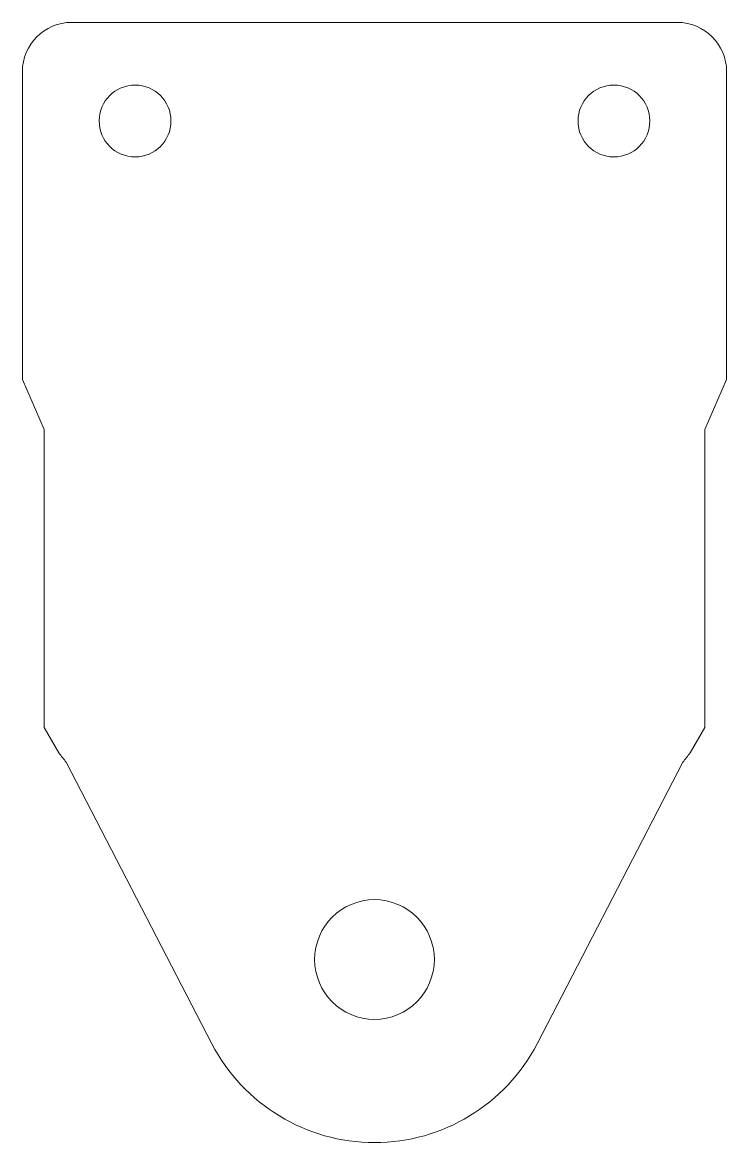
# Model space of a CAD drawing. Header units: millimetres. Extents: x 0 to 50, y -55.5 to 24.
import ezdxf

# ---------------------------------------------------------------- set-up
doc = ezdxf.new("R2010")
doc.units = ezdxf.units.MM
doc.layers.add('1', color=7, linetype='Continuous', true_color=0xffffff)

msp = doc.modelspace()

# ---------------------------------------------------------------- linework, layer by layer
at = {"layer": '1', "color": 163, "linetype": 'Continuous', "lineweight": 18}
for p, q in [((46.5, 24), (3.5, 24)), ((0, 20.5), (0, -1.355949)), ((50, 20.5), (50, -1.355949)), ((0, -1.355949), (1.553932, -4.911528)), ((48.446068, -4.911528), (50, -1.355949)), ((1.553932, -4.911528), (1.553932, -26.055175)), ((48.446068, -26.055175), (48.446068, -4.911528)), ((1.553932, -26.055175), (2.589887, -27.866837)), ((47.410113, -27.866837), (48.446068, -26.055175)), ((3.107865, -28.534955), (13.45664, -48.514155)), ((36.54336, -48.514155), (46.892135, -28.534955))]:
    msp.add_line(p, q, dxfattribs=at)
at = {"layer": '1', "color": 150, "linetype": 'Continuous', "lineweight": 18}
for centre, radius in [((8, 17), 2.55), ((42, 17), 2.55), ((25, -42.534955), 4.25)]:
    msp.add_circle(centre, radius, dxfattribs=at)
at = {"layer": '1', "color": 163, "linetype": 'Continuous', "lineweight": 18}
for centre, radius, start, end in [((3.5, 20.5), 3.5, 90, 180), ((46.5, 20.5), 3.5, 0, 90), ((99.170644, 46.475308), 121.879437, 217.586945, 217.984365), ((-49.170647, 46.47531), 121.87944, 322.015635, 322.413055), ((25, -42.534955), 13, 207.383138, 332.616862)]:
    msp.add_arc(centre, radius, start, end, dxfattribs=at)

doc.saveas('drawing.dxf')
